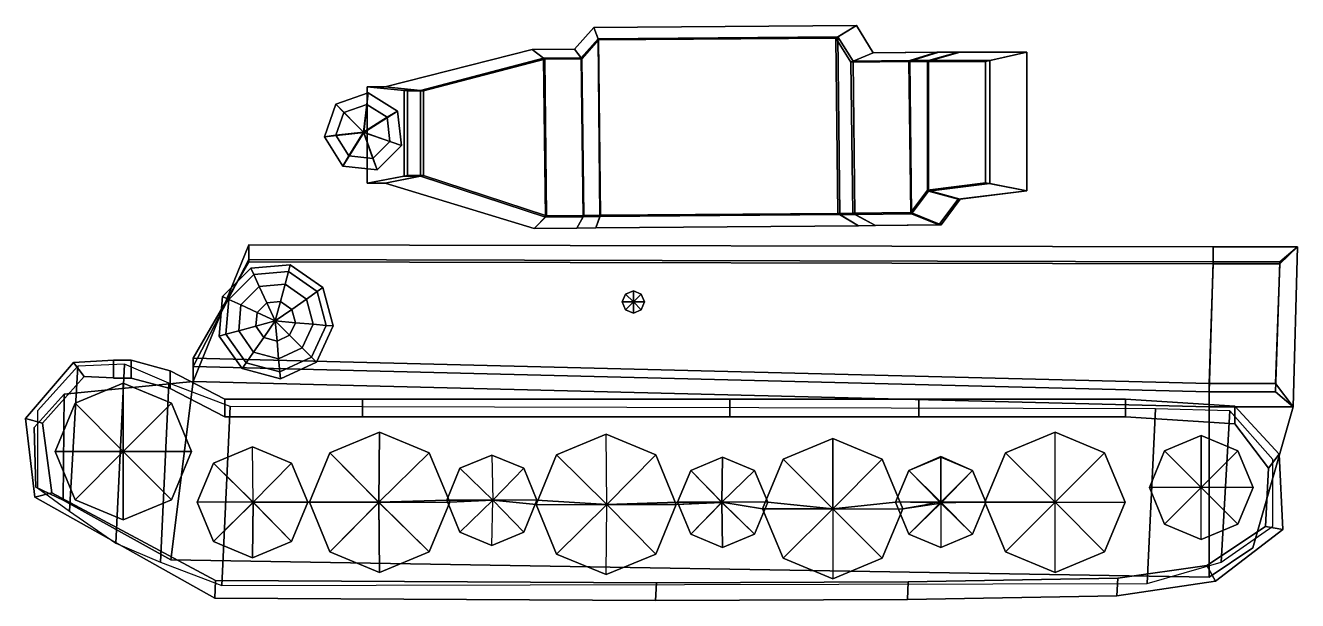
# Model space of a CAD drawing. Extents: x -19.6 to 18.6, y -8.8 to 8.5.
import ezdxf

# ---------------------------------------------------------------- set-up
doc = ezdxf.new("R2010")
doc.units = 0

# ---------------------------------------------------------------- blocks, each defined once
blk = doc.blocks.new('Cylinder_001')
at = {"layer": 'Meshes'}
mesh = blk.add_polyface(dxfattribs=at)
corners = [(-0.081746, 0.30003, -16.17709), (0.016175, 0.063629, -16.17709), (-0.081746, -0.172772, -16.17709), (-0.318147, -0.270693, -16.17709), (-0.554548, -0.172772, -16.17709), (-0.652469, 0.063629, -16.17709), (-0.554548, 0.30003, -16.17709), (-0.318147, 0.397951, -16.17709), (-0.081746, 0.30003, -12.51983), (0.016175, 0.063629, -12.51983), (-0.081746, -0.172772, -12.51983), (-0.318147, -0.270693, -12.51983), (-0.554548, -0.172772, -12.51983), (-0.652469, 0.063629, -12.51983), (-0.554548, 0.300031, -12.51983), (-0.318147, 0.397951, -12.51983), (-0.318147, 0.063629, -16.17709), (-0.318147, 0.063629, -12.51983)]
mesh.append_faces([[corners[k] for k in face] for face in [(16, 0, 1), (17, 9, 8), (16, 1, 2), (17, 10, 9), (16, 2, 3), (17, 11, 10), (16, 3, 4), (17, 12, 11), (16, 4, 5), (17, 13, 12), (16, 5, 6), (17, 14, 13), (16, 6, 7), (17, 15, 14), (7, 0, 16), (17, 8, 15), (0, 8, 9, 1), (1, 9, 10, 2), (2, 10, 11, 3), (3, 11, 12, 4), (4, 12, 13, 5), (5, 13, 14, 6), (6, 14, 15, 7), (8, 0, 7, 15)]], dxfattribs={"color": 254})
blk = doc.blocks.new('Mesh_001')
at = {"layer": 'Meshes'}
mesh = blk.add_polyface(dxfattribs=at)
corners = [(0.559015, -0.846931, -1.666346), (0.417121, -0.45708, -1.666346), (0.825689, -0.11425, -1.358418), (1.128939, 0.140207, -0.886644), (1.290295, 0.2756, -0.307928), (1.290295, 0.2756, 0.307929), (0.255764, 0.872887, 0.307928), (0.255764, 0.872887, -0.307928), (0.219188, 0.665452, -0.886644), (0.150447, 0.275601, -1.358418), (0.057832, -0.249644, -1.666346), (-0.350736, -0.321685, -1.666346), (-0.61741, 0.140207, -1.358418), (-0.815343, 0.483036, -0.886644), (-0.92066, 0.665452, -0.307928), (-0.92066, 0.665452, 0.307928), (-1.688517, -0.249644, 0.307928), (-1.688517, -0.249644, -0.307928), (-1.490585, -0.321685, -0.886644), (-1.118593, -0.457079, -1.358418), (-0.617411, -0.639495, -1.666346), (-0.047487, -0.846931, -1.773289), (-0.617411, -1.054366, -1.666346), (-1.118593, -1.236782, -1.358418), (-1.490585, -1.372175, -0.886644), (-1.688517, -1.444217, -0.307928), (-1.688517, -1.444217, 0.307928), (-0.920661, -2.359313, 0.307929), (-0.920661, -2.359313, -0.307928), (-0.815343, -2.176898, -0.886644), (-0.617411, -1.834069, -1.358418), (-0.350737, -1.372176, -1.666346), (0.057832, -1.444218, -1.666346), (0.150446, -1.969463, -1.358418), (0.219187, -2.359314, -0.886644), (0.255764, -2.566749, -0.307928), (0.255764, -2.566749, 0.307929), (1.290294, -1.969463, 0.307929), (1.290294, -1.969463, -0.307928), (1.128938, -1.834069, -0.886644), (0.825688, -1.579612, -1.358418), (0.417121, -1.236783, -1.666346), (1.092363, -0.846932, -1.358418), (1.488228, -0.846932, -0.886644), (1.698863, -0.846932, -0.307928), (1.698863, -0.846932, 0.307929)]
mesh.append_faces([[corners[k] for k in face] for face in [(1, 0, 21), (0, 1, 2, 42), (42, 2, 3, 43), (43, 3, 4, 44), (44, 4, 5, 45), (4, 7, 6, 5), (3, 8, 7, 4), (2, 9, 8, 3), (1, 10, 9, 2), (21, 10, 1), (21, 11, 10), (10, 11, 12, 9), (9, 12, 13, 8), (8, 13, 14, 7), (7, 14, 15, 6), (14, 17, 16, 15), (13, 18, 17, 14), (12, 19, 18, 13), (11, 20, 19, 12), (21, 20, 11), (21, 22, 20), (20, 22, 23, 19), (19, 23, 24, 18), (18, 24, 25, 17), (17, 25, 26, 16), (25, 28, 27, 26), (24, 29, 28, 25), (23, 30, 29, 24), (22, 31, 30, 23), (21, 31, 22), (21, 32, 31), (31, 32, 33, 30), (30, 33, 34, 29), (29, 34, 35, 28), (28, 35, 36, 27), (35, 38, 37, 36), (34, 39, 38, 35), (33, 40, 39, 34), (32, 41, 40, 33), (21, 41, 32), (21, 0, 41), (41, 0, 42, 40), (40, 42, 43, 39), (39, 43, 44, 38), (38, 44, 45, 37)]], dxfattribs={"color": 254})
blk = doc.blocks.new('Cube_003')
at = {"layer": 'Meshes'}
mesh = blk.add_polyface(dxfattribs=at)
corners = [(1.279948, 1.190972, 0.795139), (1.152633, -3.609956, 0.795139), (-1.381945, -3.609955, 0.795139), (-1.254629, 1.190973, 0.795139), (1.279948, 1.190972, 10.510429), (1.152632, -3.609956, 10.510429), (-1.381945, -3.609955, 10.510429), (-1.25463, 1.190973, 10.510429), (-1.254629, 0.745371, -3.291668), (-1.381945, -3.164353, -3.291668), (0.618055, -3.164353, -3.291668), (0.74537, 0.74537, -3.291668), (-1.25463, 0.681713, 14.559038), (-1.381945, -2.909723, 14.49538), (0.618055, -2.909724, 14.49538), (0.745371, 0.681713, 14.559038), (-1.381947, -8.727912, 10.510429), (-0.069434, -7.849469, 10.510429), (-1.381946, -8.727913, 0.795139), (-0.069433, -7.849469, 0.795139), (-32.59758, -8.207637, 0.789801), (-32.59758, -8.207636, 10.505093), (-31.92095, -2.149265, 14.490044), (-30.252947, 0.745794, 14.553701), (-31.92095, -2.403895, -3.297006), (-30.252947, 0.809452, -3.297006), (-30.252947, 1.255054, 10.505093), (-31.92095, -2.849497, 10.505093), (-30.252947, 1.255054, 0.789802), (-31.92095, -2.849497, 0.789802), (-35.803444, -3.235005, 0.789802), (-35.803444, -3.235004, 10.505093), (-35.832916, -6.418257, 10.505093), (-35.832916, -6.418258, 0.789801), (-36.657402, -6.027516, 0.789801), (-36.657402, -6.027515, 10.505093), (-36.702194, -4.234066, 10.505093), (-36.702194, -4.234066, 0.789802)]
mesh.append_faces([[corners[k] for k in face] for face in [(0, 4, 5, 1), (4, 0, 3, 7), (3, 0, 11, 8), (0, 1, 10, 11), (1, 2, 9, 10), (9, 8, 11, 10), (4, 7, 12, 15), (6, 5, 14, 13), (5, 4, 15, 14), (15, 12, 13, 14), (2, 1, 19, 18), (5, 6, 16, 17), (1, 5, 17, 19), (19, 17, 16, 18), (16, 6, 27, 21), (18, 16, 21, 20), (2, 18, 20, 29), (13, 12, 23, 22), (6, 13, 22, 27), (12, 7, 26, 23), (9, 2, 29, 24), (8, 9, 24, 25), (3, 8, 25, 28), (7, 3, 28, 26), (29, 27, 26, 28), (29, 28, 25, 24), (26, 27, 22, 23), (27, 29, 30, 31), (29, 20, 33, 30), (20, 21, 32, 33), (21, 27, 31, 32), (32, 31, 36, 35), (33, 32, 35, 34), (30, 33, 34, 37), (31, 30, 37, 36), (36, 37, 34, 35)]], dxfattribs={"color": 254})
blk = doc.blocks.new('Plane')
at = {"layer": 'Meshes'}
mesh = blk.add_polyface(dxfattribs=at)
corners = [(17.552254, 1.445638, -0.733392), (17.552254, -0.554362, -0.733392), (15.997891, -1.636625, -0.733392), (16.252541, 2.909876, -0.733392), (14.024352, 2.973539, -0.733392), (13.769703, -2.27325, -0.733392), (-14.050819, -2.336913, -0.733392), (-13.79617, 3.037201, -0.733392), (-15.642384, 3.737489, -0.733392), (-15.897033, -1.636625, -0.733392), (-17.233946, -1.063662, -0.733392), (-16.979296, 4.310452, -0.733392), (-18.379871, 4.246789, -0.733392), (-18.634521, -0.108724, -0.733392), (-19.589458, 0.591564, -0.733392), (-19.589458, 2.909876, -0.733392), (-19.589458, 2.909876, 15.515831), (-19.589458, 0.591564, 15.515831), (-18.634521, -0.108724, 15.515831), (-18.379871, 4.246789, 15.515831), (-16.979296, 4.310452, 15.515831), (-17.233946, -1.063662, 15.515831), (-15.897033, -1.636625, 15.515831), (-15.642384, 3.737489, 15.515831), (-13.79617, 3.037202, 15.515831), (-14.050819, -2.336912, 15.515831), (13.769703, -2.27325, 15.515831), (14.024352, 2.973539, 15.515831), (16.252541, 2.909877, 15.515831), (15.997891, -1.636625, 15.515831), (17.552254, -0.554362, 15.515831), (17.552254, 1.445638, 15.515831)]
mesh.append_faces([[corners[k] for k in face] for face in [(0, 3, 2, 1), (2, 3, 4, 5), (5, 4, 7, 6), (6, 7, 8, 9), (9, 8, 11, 10), (10, 11, 12, 13), (13, 12, 15, 14), (18, 19, 16, 17), (21, 20, 19, 18), (22, 23, 20, 21), (25, 24, 23, 22), (26, 27, 24, 25), (29, 28, 27, 26), (31, 28, 29, 30)]], dxfattribs={"color": 254})
blk = doc.blocks.new('Circle')
at = {"layer": 'Meshes'}
mesh = blk.add_polyface(dxfattribs=at)
corners = [(2.291932, 1.918949, 8.938538), (3.468763, 1.43149, 8.938538), (2.31575, 0.255225, 8.938538), (1.115102, 1.43149, 8.938538), (2.31535, 0.25426, 8.938538), (0.627643, 0.254659, 8.938538), (1.115102, -0.922171, 8.938538), (2.291932, -1.40963, 8.938538), (3.468763, -0.922171, 8.938538), (3.956222, 0.254659, 8.938538), (6.11182, -1.853288, 8.938538), (4.621275, -1.235884, 8.938538), (6.087612, 0.25427, 8.938538), (4.003873, 0.254659, 8.938538), (4.621275, 1.745203, 8.938538), (6.111819, 2.362607, 8.938538), (6.088528, 0.254676, 8.938538), (-0.140005, 3.234229, 8.938538), (0.461274, 1.782614, 8.938538), (-1.591654, 1.78258, 8.938538), (-0.140005, 0.330999, 8.938538), (-1.59162, -0.270279, 8.938538), (-3.043235, 0.331, 8.938538), (-3.644513, 1.782614, 8.938538), (-3.043235, 3.234229, 8.938538), (-1.59162, 3.835508, 8.938538), (3.956218, 0.254663, -8.535797), (6.087918, 0.254589, -8.535797), (4.003869, 0.254663, -8.535797), (2.315773, 0.254747, -8.535797), (0.46127, 1.782618, -8.535797), (-0.140009, 3.234233, -8.535797), (-0.140009, 0.331003, -8.535797), (-1.591624, -0.270275, -8.535797), (-3.043239, 0.331003, -8.535797), (-3.644517, 1.782618, -8.535797), (-3.043239, 3.234233, -8.535797), (-1.591624, 3.835512, -8.535797), (3.468759, 1.431494, -8.535797), (2.291928, 1.918953, -8.535797), (1.115098, 1.431494, -8.535797), (0.627639, 0.254663, -8.535797), (1.115098, -0.922167, -8.535797), (2.291928, -1.409626, -8.535797), (3.468759, -0.922167, -8.535797), (4.621272, -1.23588, -8.535797), (6.111816, -1.853284, -8.535797), (4.621272, 1.745207, -8.535797), (6.111815, 2.362611, -8.535797), (-1.591731, 1.782511, -8.535797)]
mesh.append_faces([[corners[k] for k in face] for face in [(0, 1, 2), (0, 3, 4, 2), (5, 3, 4), (5, 6, 4), (6, 7, 4), (7, 8, 4), (8, 9, 2, 4), (9, 1, 2), (10, 11, 12), (13, 11, 12), (13, 14, 12), (14, 15, 16, 12), (17, 18, 19), (18, 20, 19), (20, 21, 19), (21, 22, 19), (22, 23, 19), (23, 24, 19), (24, 25, 19), (25, 17, 19), (12, 9, 26, 27), (16, 12, 27), (2, 13, 28, 29), (4, 2, 29), (17, 18, 30, 31), (18, 20, 32, 30), (20, 21, 33, 32), (21, 22, 34, 33), (22, 23, 35, 34), (23, 24, 36, 35), (24, 25, 37, 36), (25, 17, 31, 37), (0, 1, 38, 39), (0, 3, 40, 39), (5, 3, 40, 41), (5, 6, 42, 41), (6, 7, 43, 42), (7, 8, 44, 43), (8, 9, 26, 44), (9, 1, 38, 26), (10, 11, 45, 46), (13, 11, 45, 28), (13, 14, 47, 28), (14, 15, 48, 47), (39, 38, 29), (39, 40, 29), (41, 40, 29), (41, 42, 29), (42, 43, 29), (43, 44, 29), (44, 26, 29), (26, 38, 29), (46, 45, 27), (28, 45, 27), (28, 47, 27), (47, 48, 27), (31, 30, 49), (30, 32, 49), (32, 33, 49), (33, 34, 49), (34, 35, 49), (35, 36, 49), (36, 37, 49), (37, 31, 49)]], dxfattribs={"color": 254})
mesh = blk.add_polyface(dxfattribs=at)
corners = [(8.219768, 0.254659, 8.938538), (7.602364, 1.745203, 8.938538), (6.088528, 0.254676, 8.938538), (7.602364, -1.235884, 8.938538), (6.087612, 0.25427, 8.938538), (6.11182, -1.853288, 8.938538), (6.111819, 2.362607, 8.938538), (10.444868, 1.277139, 8.938538), (9.486055, 1.674293, 8.938538), (9.516752, 0.318321, 8.938538), (8.527239, 1.277139, 8.938538), (8.130085, 0.318324, 8.938538), (8.527239, -0.64049, 8.938538), (9.486055, -1.037644, 8.938538), (10.444868, -0.64049, 8.938538), (10.842024, 0.318324, 8.938538), (12.923951, 2.298942, 8.938538), (14.414495, 1.681539, 8.938538), (12.942532, 0.190753, 8.938538), (11.433408, 1.681539, 8.938538), (10.816006, 0.190995, 8.938538), (11.433408, -1.299549, 8.938538), (12.923952, -1.916953, 8.938538), (14.414495, -1.299549, 8.938538), (15.0319, 0.190995, 8.938538), (15.069547, 0.254659, 8.938537), (15.069543, 0.254663, -8.535798), (12.942548, 0.190777, -8.535797), (10.84202, 0.318328, -8.535797), (8.219764, 0.254663, -8.535797), (9.516727, 0.318303, -8.535797), (10.816002, 0.190999, -8.535797), (8.130081, 0.318328, -8.535797), (6.087918, 0.254589, -8.535797), (7.60236, 1.745207, -8.535797), (7.60236, -1.23588, -8.535797), (6.111816, -1.853284, -8.535797), (6.111815, 2.362611, -8.535797), (14.414492, 1.681543, -8.535797), (12.923947, 2.298946, -8.535797), (11.433404, 1.681543, -8.535797), (11.433404, -1.299545, -8.535797), (12.923948, -1.916949, -8.535797), (14.414492, -1.299545, -8.535797), (15.031897, 0.190999, -8.535797), (9.486052, 1.674297, -8.535797), (10.444864, 1.277143, -8.535797), (8.527235, 1.277143, -8.535797), (8.527235, -0.640486, -8.535797), (9.486052, -1.03764, -8.535797), (10.444864, -0.640486, -8.535797)]
mesh.append_faces([[corners[k] for k in face] for face in [(0, 1, 2), (0, 3, 4, 2), (3, 5, 4), (6, 1, 2), (7, 8, 9), (10, 8, 9), (10, 11, 9), (11, 12, 9), (12, 13, 9), (14, 13, 9), (14, 15, 9), (7, 15, 9), (16, 17, 18), (16, 19, 18), (19, 20, 18), (21, 20, 18), (21, 22, 18), (23, 22, 18), (23, 24, 18), (24, 17, 18), (18, 25, 26, 27), (18, 15, 28, 27), (9, 0, 29, 30), (9, 20, 31, 30), (2, 11, 32, 33), (0, 1, 34, 29), (0, 3, 35, 29), (3, 5, 36, 35), (6, 1, 34, 37), (16, 17, 38, 39), (16, 19, 40, 39), (19, 20, 31, 40), (21, 20, 31, 41), (21, 22, 42, 41), (23, 22, 42, 43), (23, 24, 44, 43), (7, 8, 45, 46), (10, 8, 45, 47), (10, 11, 32, 47), (11, 12, 48, 32), (12, 13, 49, 48), (14, 13, 49, 50), (14, 15, 28, 50), (7, 15, 28, 46), (29, 34, 33), (29, 35, 33), (35, 36, 33), (37, 34, 33), (46, 45, 30), (47, 45, 30), (47, 32, 30), (32, 48, 30), (48, 49, 30), (50, 49, 30), (50, 28, 30), (46, 28, 30), (39, 38, 27), (39, 40, 27), (40, 31, 27), (41, 31, 27), (41, 42, 27), (43, 42, 27), (43, 44, 27), (44, 38, 27)]], dxfattribs={"color": 254})
mesh = blk.add_polyface(dxfattribs=at)
corners = [(23.941803, 1.213474, 8.938537), (24.338959, 0.254659, 8.938537), (22.98291, 0.25458, 8.938537), (23.941803, -0.704155, 8.938537), (22.98299, -1.101309, 8.938537), (22.024174, -0.704155, 8.938537), (22.982988, 1.631526, 8.993235), (26.420887, 2.362607, 8.938537), (27.91143, 1.745203, 8.938537), (26.420683, 0.254455, 8.938537), (24.930344, 1.745203, 8.938537), (24.312941, 0.254659, 8.938537), (24.930344, -1.235884, 8.938537), (26.420887, -1.853288, 8.938537), (27.91143, -1.235884, 8.938537), (24.338955, 0.254663, -8.535798), (26.420816, 0.254597, -8.535798), (24.312937, 0.254663, -8.535798), (22.982943, 0.234027, -8.590496), (24.93034, 1.745207, -8.535798), (26.420883, 2.36261, -8.535798), (24.93034, -1.23588, -8.535798), (26.420883, -1.853284, -8.535798), (23.941799, 1.213478, -8.535798), (23.941799, -0.704151, -8.535798), (22.982986, -1.101305, -8.535798), (22.982986, 1.610632, -8.535798), (22.02417, -0.704151, -8.535798), (22.02417, 1.213478, -8.535798), (27.911427, 1.745207, -8.535798)]
mesh.append_faces([[corners[k] for k in face] for face in [(0, 1, 2), (3, 1, 2), (4, 3, 2), (4, 5, 2), (0, 6, 2), (7, 8, 9), (7, 10, 9), (10, 11, 9), (12, 11, 9), (12, 13, 9), (14, 13, 9), (9, 1, 15, 16), (2, 11, 17, 18), (7, 10, 19, 20), (10, 11, 17, 19), (12, 11, 17, 21), (12, 13, 22, 21), (0, 1, 15, 23), (3, 1, 15, 24), (4, 3, 24, 25), (0, 6, 26, 23), (23, 15, 18), (24, 15, 18), (25, 24, 18), (25, 27, 18), (26, 28, 18), (23, 26, 18), (20, 29, 16), (20, 19, 16), (19, 17, 16), (21, 17, 16), (21, 22, 16)]], dxfattribs={"color": 254})
mesh = blk.add_polyface(dxfattribs=at)
corners = [(28.528835, 0.254659, 8.938537), (27.91143, -1.235884, 8.938537), (26.420683, 0.254455, 8.938537), (27.91143, 1.745203, 8.938537), (31.915722, 1.802278, 8.938537), (32.372173, 0.700313, 8.938537), (30.813713, 0.700266, 8.938537), (31.915722, -0.401652, 8.938537), (30.813757, -0.858101, 8.938537), (29.711792, -0.401652, 8.938537), (29.255344, 0.700313, 8.938537), (29.711792, 1.802278, 8.938537), (30.813757, 2.258727, 8.938537), (26.420887, 2.362607, 8.938537), (27.911427, 1.745207, -8.535798), (26.420883, 2.36261, -8.535798), (26.420887, -1.853288, 8.938537), (26.420883, -1.853284, -8.535798), (27.911427, -1.23588, -8.535798), (28.528831, 0.254663, -8.535798), (32.372169, 0.700317, -8.535798), (31.915718, 1.802282, -8.535798), (31.915718, -0.401648, -8.535798), (30.813753, -0.858097, -8.535798), (29.711788, -0.401648, -8.535798), (29.255341, 0.700317, -8.535798), (29.711788, 1.802282, -8.535798), (30.813753, 2.25873, -8.535798), (26.420816, 0.254597, -8.535798), (30.813673, 0.700234, -8.535798)]
mesh.append_faces([[corners[k] for k in face] for face in [(0, 1, 2), (0, 3, 2), (4, 5, 6), (7, 5, 6), (7, 8, 6), (9, 8, 6), (10, 9, 6), (10, 11, 6), (12, 11, 6), (4, 12, 6), (13, 3, 14, 15), (1, 16, 17, 18), (0, 1, 18, 19), (0, 3, 14, 19), (4, 5, 20, 21), (7, 5, 20, 22), (7, 8, 23, 22), (9, 8, 23, 24), (10, 9, 24, 25), (10, 11, 26, 25), (12, 11, 26, 27), (4, 12, 27, 21), (18, 17, 28), (19, 18, 28), (19, 14, 28), (21, 20, 29), (22, 20, 29), (22, 23, 29), (24, 23, 29), (25, 24, 29), (25, 26, 29), (27, 26, 29), (21, 27, 29)]], dxfattribs={"color": 254})
mesh = blk.add_polyface(dxfattribs=at)
corners = [(17.384329, 1.213474, 8.938537), (16.425516, 1.610628, 8.938537), (16.406504, 0.254468, 8.938538), (15.4667, 1.213474, 8.938537), (15.069547, 0.254659, 8.938537), (15.4667, -0.704155, 8.938537), (16.425516, -1.101309, 8.938537), (17.384329, -0.704155, 8.938537), (17.781485, 0.254659, 8.938537), (21.844032, 0.063665, 8.938537), (21.226627, 1.554209, 8.938537), (19.736057, 0.063638, 8.938537), (21.226627, -1.426879, 8.938537), (19.736084, -2.044282, 8.938537), (18.245541, -1.426879, 8.938537), (17.628138, 0.063665, 8.938537), (18.245541, 1.554209, 8.938537), (19.736084, 2.171612, 8.938537), (21.62702, 0.254659, 8.938537), (22.024174, -0.704155, 8.938537), (22.98291, 0.25458, 8.938537), (22.024174, 1.213474, 8.938537), (22.982988, 1.631526, 8.993235), (21.844028, 0.063669, -8.535798), (22.982943, 0.234027, -8.590496), (17.781481, 0.254663, -8.535798), (19.735931, 0.063519, -8.535798), (21.627016, 0.254663, -8.535798), (15.0319, 0.190995, 8.938538), (15.031897, 0.190999, -8.535797), (16.406258, 0.254223, -8.535797), (17.628134, 0.063669, -8.535798), (16.407249, 0.254576, -8.535797), (14.414495, 1.681539, 8.938538), (14.414492, 1.681543, -8.535797), (21.226624, 1.554213, -8.535798), (21.226624, -1.426875, -8.535798), (19.73608, -2.044278, -8.535798), (18.245537, -1.426875, -8.535798), (18.245537, 1.554213, -8.535798), (19.73608, 2.171616, -8.535798), (16.425512, 1.610632, -8.535798), (17.384325, 1.213478, -8.535798), (15.466696, 1.213478, -8.535798), (15.069543, 0.254663, -8.535798), (15.466696, -0.704151, -8.535798), (16.425512, -1.101305, -8.535798), (17.384325, -0.704151, -8.535798), (22.98299, -1.101309, 8.938537), (22.02417, -0.704151, -8.535798), (22.982986, -1.101305, -8.535798), (22.02417, 1.213478, -8.535798), (22.982986, 1.610632, -8.535798)]
mesh.append_faces([[corners[k] for k in face] for face in [(0, 1, 2), (1, 3, 2), (3, 4, 2), (4, 5, 2), (6, 5, 2), (7, 6, 2), (7, 8, 2), (0, 8, 2), (9, 10, 11), (9, 12, 11), (13, 12, 11), (13, 14, 11), (14, 15, 11), (15, 16, 11), (16, 17, 11), (17, 10, 11), (18, 19, 20), (18, 21, 20), (22, 21, 20), (20, 9, 23, 24), (11, 8, 25, 26), (11, 18, 27, 26), (2, 28, 29, 30), (2, 15, 31, 32), (2, 30, 32), (28, 33, 34, 29), (9, 10, 35, 23), (9, 12, 36, 23), (13, 12, 36, 37), (13, 14, 38, 37), (14, 15, 31, 38), (15, 16, 39, 31), (16, 17, 40, 39), (17, 10, 35, 40), (0, 1, 41, 42), (1, 3, 43, 41), (3, 4, 44, 43), (4, 5, 45, 44), (6, 5, 45, 46), (7, 6, 46, 47), (7, 8, 25, 47), (0, 8, 25, 42), (48, 19, 49, 50), (18, 19, 49, 27), (18, 21, 51, 27), (22, 21, 51, 52), (42, 41, 32), (41, 43, 30, 32), (43, 44, 30), (44, 45, 30), (46, 45, 30), (47, 46, 30), (47, 25, 32, 30), (42, 25, 32), (23, 35, 26), (23, 36, 26), (37, 36, 26), (37, 38, 26), (38, 31, 26), (31, 39, 26), (39, 40, 26), (40, 35, 26), (27, 49, 24), (27, 51, 24)]], dxfattribs={"color": 254})
blk = doc.blocks.new('Cube_002')
at = {"layer": 'Meshes'}
mesh = blk.add_polyface(dxfattribs=at)
corners = [(-0.583659, 0.531226, -3.504125), (-0.583659, -0.000329, -3.504125), (-1.115214, -0.000328, -3.504125), (-1.115214, 0.531226, -3.504125), (-0.583659, 0.531226, 0.265777), (-0.583659, -0.000329, 0.265777), (-1.115214, -0.000329, 0.265777), (-1.115214, 0.531226, 0.265777), (0.584316, -0.318868, 0.265777), (0.584316, 0.212687, 0.265777), (0.584316, -0.318868, -3.504125), (0.584316, 0.212687, -3.504125), (2.2301, -0.63675, -3.504125), (2.2301, -1.168305, -3.504125), (2.2301, -0.63675, 0.265778), (2.230099, -1.168305, 0.265778), (6.371102, -1.168307, 0.265779), (6.371103, -0.636752, 0.265779), (6.371103, -1.168307, -3.504123), (6.371103, -0.636752, -3.504123), (17.413778, -0.636762, -3.504113), (17.413778, -1.168316, -3.504113), (17.413778, -0.636762, 0.265789), (17.413776, -1.168317, 0.265789), (23.094383, -1.168327, 0.2658), (23.094385, -0.636772, 0.2658), (23.094385, -1.168327, -3.504103), (23.094385, -0.636772, -3.504103), (29.305891, -0.636783, -3.504092), (29.305891, -1.168338, -3.504092), (29.305891, -0.636783, 0.265811), (29.305889, -1.168338, 0.265811), (32.597458, -1.380703, 0.265817), (32.597458, -0.849148, 0.265817), (32.597458, -1.380703, -3.504086), (32.597458, -0.849148, -3.504086), (33.926617, -2.283938, -3.504086), (33.604244, -2.706582, -3.504086), (33.926617, -2.283938, 0.265817), (33.604244, -2.706582, 0.265817), (33.515553, -4.459027, 0.265816), (34.038898, -4.552068, 0.265816), (33.515553, -4.459027, -3.504086), (34.038898, -4.552068, -3.504086), (32.010635, -6.100853, -3.504087), (31.758791, -5.632748, -3.504087), (32.010635, -6.100853, 0.265816), (31.758791, -5.632748, 0.265816), (29.075605, -6.007453, 0.265816), (29.053188, -6.538532, 0.265816), (29.075605, -6.007453, -3.504087), (29.053188, -6.538532, -3.504087), (22.757679, -6.650249, -3.504086), (22.780096, -6.11917, -3.504086), (22.757679, -6.650249, 0.265817), (22.780096, -6.11917, 0.265817), (15.204752, -6.153113, 0.265817), (15.182335, -6.684192, 0.265817), (15.204752, -6.153113, -3.504086), (15.182335, -6.684192, -3.504086), (1.92868, -6.610666, -3.504086), (1.951097, -6.079587, -3.504086), (1.92868, -6.610666, 0.265817), (1.951097, -6.079587, 0.265817), (-2.969826, -3.45017, 0.265817), (-3.485624, -3.578622, 0.265817), (-2.969826, -3.45017, -3.504086), (-3.485624, -3.578622, -3.504086), (-3.763636, -1.213285, -3.504086), (-3.25088, -1.35339, -3.504086), (-3.763636, -1.213285, 0.265817), (-3.25088, -1.35339, 0.265817), (-1.998585, 0.040775, 0.265817), (-2.314035, 0.468607, 0.265817), (-1.998585, 0.040775, -3.504086), (-2.314035, 0.468607, -3.504086), (-1.118752, 0.533919, -3.504086), (-1.116446, 0.002371, -3.504086), (-1.118752, 0.533918, 0.265817), (-1.116446, 0.002371, 0.265817), (-1.116446, 0.002371, 14.292838), (-1.118752, 0.533919, 14.292838), (-1.116446, 0.002371, 10.522935), (-1.118752, 0.533919, 10.522935), (-2.314035, 0.468607, 10.522935), (-1.998585, 0.040776, 10.522935), (-2.314035, 0.468607, 14.292838), (-1.998585, 0.040776, 14.292838), (-3.25088, -1.35339, 14.292837), (-3.763636, -1.213285, 14.292837), (-3.25088, -1.35339, 10.522935), (-3.763636, -1.213285, 10.522935), (-3.485624, -3.578621, 10.522935), (-2.969826, -3.450169, 10.522935), (-3.485624, -3.578621, 14.292837), (-2.969826, -3.450169, 14.292837), (1.951097, -6.079587, 14.292837), (1.92868, -6.610666, 14.292837), (1.951097, -6.079587, 10.522935), (1.92868, -6.610666, 10.522935), (15.182335, -6.684192, 10.522935), (15.204752, -6.153112, 10.522935), (15.182335, -6.684192, 14.292838), (15.204752, -6.153112, 14.292838), (22.780096, -6.11917, 14.292837), (22.757679, -6.650249, 14.292837), (22.780096, -6.11917, 10.522935), (22.757679, -6.650249, 10.522935), (29.053188, -6.538532, 10.522934), (29.075605, -6.007452, 10.522934), (29.053188, -6.538532, 14.292837), (29.075605, -6.007452, 14.292837), (31.758791, -5.632748, 14.292836), (32.010635, -6.100852, 14.292836), (31.758791, -5.632748, 10.522934), (32.010635, -6.100852, 10.522934), (34.038898, -4.552067, 10.522934), (33.515553, -4.459026, 10.522934), (34.038898, -4.552067, 14.292837), (33.515553, -4.459026, 14.292837), (33.604244, -2.706581, 14.292837), (33.926617, -2.283938, 14.292837), (33.604244, -2.706581, 10.522934), (33.926617, -2.283938, 10.522934), (32.597458, -0.849148, 10.522934), (32.597458, -1.380702, 10.522934), (32.597458, -0.849148, 14.292837), (32.597458, -1.380702, 14.292837), (29.305889, -1.168337, 14.292831), (29.305891, -0.636783, 14.292831), (29.305891, -1.168337, 10.522928), (29.305891, -0.636783, 10.522928), (23.094385, -0.636771, 10.522917), (23.094385, -1.168326, 10.522917), (23.094385, -0.636772, 14.29282), (23.094383, -1.168326, 14.29282), (17.413776, -1.168316, 14.292809), (17.413778, -0.636761, 14.292809), (17.413778, -1.168316, 10.522907), (17.413778, -0.636761, 10.522907), (6.371103, -0.636751, 10.522897), (6.371103, -1.168306, 10.522897), (6.371103, -0.636751, 14.2928), (6.371102, -1.168306, 14.2928), (2.230099, -1.168304, 14.292798), (2.2301, -0.63675, 14.292798), (2.2301, -1.168304, 10.522896), (2.2301, -0.636749, 10.522896), (0.584316, 0.212688, 10.522895), (0.584316, -0.318867, 10.522895), (0.584316, 0.212687, 14.292798), (0.584316, -0.318867, 14.292798), (-1.115214, 0.531227, 14.292798), (-1.115214, -0.000328, 14.292798), (-0.583659, -0.000328, 14.292798), (-0.583659, 0.531227, 14.292798), (-1.115214, 0.531227, 10.522895), (-1.115214, -0.000328, 10.522895), (-0.583659, -0.000328, 10.522895), (-0.583659, 0.531227, 10.522895)]
mesh.append_faces([[corners[k] for k in face] for face in [(0, 1, 2, 3), (4, 7, 6, 5), (1, 5, 6, 2), (2, 6, 7, 3), (4, 0, 3, 7), (0, 4, 9, 11), (5, 1, 10, 8), (4, 5, 8, 9), (1, 0, 11, 10), (10, 11, 12, 13), (9, 8, 15, 14), (8, 10, 13, 15), (11, 9, 14, 12), (12, 14, 17, 19), (15, 13, 18, 16), (14, 15, 16, 17), (13, 12, 19, 18), (18, 19, 20, 21), (17, 16, 23, 22), (16, 18, 21, 23), (19, 17, 22, 20), (20, 22, 25, 27), (23, 21, 26, 24), (22, 23, 24, 25), (21, 20, 27, 26), (26, 27, 28, 29), (25, 24, 31, 30), (24, 26, 29, 31), (27, 25, 30, 28), (28, 30, 33, 35), (31, 29, 34, 32), (30, 31, 32, 33), (29, 28, 35, 34), (34, 35, 36, 37), (33, 32, 39, 38), (32, 34, 37, 39), (35, 33, 38, 36), (36, 38, 41, 43), (39, 37, 42, 40), (38, 39, 40, 41), (37, 36, 43, 42), (42, 43, 44, 45), (41, 40, 47, 46), (40, 42, 45, 47), (43, 41, 46, 44), (44, 46, 49, 51), (47, 45, 50, 48), (46, 47, 48, 49), (45, 44, 51, 50), (50, 51, 52, 53), (49, 48, 55, 54), (48, 50, 53, 55), (51, 49, 54, 52), (52, 54, 57, 59), (55, 53, 58, 56), (54, 55, 56, 57), (53, 52, 59, 58), (58, 59, 60, 61), (57, 56, 63, 62), (56, 58, 61, 63), (59, 57, 62, 60), (60, 62, 65, 67), (63, 61, 66, 64), (62, 63, 64, 65), (61, 60, 67, 66), (66, 67, 68, 69), (65, 64, 71, 70), (64, 66, 69, 71), (67, 65, 70, 68), (68, 70, 73, 75), (71, 69, 74, 72), (70, 71, 72, 73), (69, 68, 75, 74), (74, 75, 76, 77), (73, 72, 79, 78), (72, 74, 77, 79), (75, 73, 78, 76), (76, 78, 79, 77), (83, 81, 80, 82), (84, 86, 81, 83), (87, 85, 82, 80), (86, 87, 80, 81), (85, 84, 83, 82), (90, 91, 84, 85), (89, 88, 87, 86), (88, 90, 85, 87), (91, 89, 86, 84), (92, 94, 89, 91), (95, 93, 90, 88), (94, 95, 88, 89), (93, 92, 91, 90), (98, 99, 92, 93), (97, 96, 95, 94), (96, 98, 93, 95), (99, 97, 94, 92), (100, 102, 97, 99), (103, 101, 98, 96), (102, 103, 96, 97), (101, 100, 99, 98), (106, 107, 100, 101), (105, 104, 103, 102), (104, 106, 101, 103), (107, 105, 102, 100), (108, 110, 105, 107), (111, 109, 106, 104), (110, 111, 104, 105), (109, 108, 107, 106), (114, 115, 108, 109), (113, 112, 111, 110), (112, 114, 109, 111), (115, 113, 110, 108), (116, 118, 113, 115), (119, 117, 114, 112), (118, 119, 112, 113), (117, 116, 115, 114), (122, 123, 116, 117), (121, 120, 119, 118), (120, 122, 117, 119), (123, 121, 118, 116), (124, 126, 121, 123), (127, 125, 122, 120), (126, 127, 120, 121), (125, 124, 123, 122), (130, 131, 124, 125), (129, 128, 127, 126), (128, 130, 125, 127), (131, 129, 126, 124), (132, 134, 129, 131), (135, 133, 130, 128), (134, 135, 128, 129), (133, 132, 131, 130), (138, 139, 132, 133), (137, 136, 135, 134), (136, 138, 133, 135), (139, 137, 134, 132), (140, 142, 137, 139), (143, 141, 138, 136), (142, 143, 136, 137), (141, 140, 139, 138), (146, 147, 140, 141), (145, 144, 143, 142), (144, 146, 141, 143), (147, 145, 142, 140), (148, 150, 145, 147), (151, 149, 146, 144), (150, 151, 144, 145), (149, 148, 147, 146), (158, 159, 148, 149), (155, 154, 151, 150), (154, 158, 149, 151), (159, 155, 150, 148), (155, 159, 156, 152), (157, 153, 152, 156), (158, 154, 153, 157), (155, 152, 153, 154), (159, 158, 157, 156)]], dxfattribs={"color": 254})
blk = doc.blocks.new('Cylinder')
at = {"layer": 'Meshes'}
mesh = blk.add_polyface(dxfattribs=at)
corners = [(0.787006, 0.595866, -5.126668), (1.129612, -0.383244, -5.126668), (0.577724, -1.261569, -5.126668), (-0.453075, -1.377712, -5.126668), (-1.186573, -0.644215, -5.126668), (-1.07043, 0.386584, -5.126668), (-0.192105, 0.938472, -5.126668), (0.787007, 0.595867, 0.603005), (1.129613, -0.383243, 0.603005), (0.577725, -1.261569, 0.603005), (-0.453075, -1.377712, 0.603005), (-1.186572, -0.644215, 0.603005), (-1.070428, 0.386585, 0.603005), (-0.192102, 0.938473, 0.603005), (-0.058262, -0.249402, 0.603005), (-0.143469, 0.594244, -5.70009), (-0.760724, 0.206397, -5.70009), (-0.842345, -0.51801, -5.70009), (-0.32687, -1.033484, -5.70009), (0.397537, -0.951863, -5.70009), (0.785384, -0.334609, -5.70009), (0.544613, 0.353474, -5.70009), (0.544613, 0.353474, -16.340258), (0.785384, -0.334609, -16.340258), (0.397537, -0.951863, -16.340258), (-0.32687, -1.033484, -16.340258), (-0.842345, -0.51801, -16.340258), (-0.760724, 0.206397, -16.340258), (-0.143469, 0.594244, -16.340258), (-0.04941, -0.24055, -16.340258)]
mesh.append_faces([[corners[k] for k in face] for face in [(14, 8, 7), (14, 9, 8), (14, 10, 9), (14, 11, 10), (14, 12, 11), (14, 13, 12), (14, 7, 13), (0, 7, 8, 1), (1, 8, 9, 2), (2, 9, 10, 3), (3, 10, 11, 4), (4, 11, 12, 5), (5, 12, 13, 6), (7, 0, 6, 13), (6, 0, 21, 15), (5, 6, 15, 16), (4, 5, 16, 17), (3, 4, 17, 18), (2, 3, 18, 19), (1, 2, 19, 20), (0, 1, 20, 21), (21, 20, 23, 22), (20, 19, 24, 23), (19, 18, 25, 24), (18, 17, 26, 25), (17, 16, 27, 26), (16, 15, 28, 27), (15, 21, 22, 28), (29, 22, 23), (29, 23, 24), (29, 24, 25), (29, 25, 26), (29, 26, 27), (29, 27, 28), (29, 28, 22)]], dxfattribs={"color": 254})
blk = doc.blocks.new('Cube_001')
at = {"layer": 'Meshes'}
mesh = blk.add_polyface(dxfattribs=at)
corners = [(15.46287, 4.058256, 2.729703), (15.46287, -0.108006, 2.729703), (13.399213, -0.36286, 2.093128), (13.399213, 4.058256, 2.093128), (15.462871, 4.058255, 8.563512), (15.462869, -0.108006, 8.563512), (13.46287, -0.362859, 9.963976), (13.46287, 4.058256, 9.963976), (12.825734, 4.058256, 9.963976), (12.889448, -1.127422, 9.963976), (12.762077, 4.058256, 1.583869), (12.825791, -1.127423, 1.583869), (10.914719, -1.150121, 1.201924), (10.851005, 4.035558, 1.201924), (10.914719, -1.15012, 10.218606), (10.851005, 4.035557, 10.218606), (10.341372, 4.857572, 10.218606), (10.405087, -1.156382, 10.218606), (10.341372, 4.857573, 1.201924), (10.405087, -1.156382, 1.201924), (2.507535, -1.221169, 1.265581), (2.443821, 4.792787, 1.265581), (2.507535, -1.221168, 10.282264), (2.443821, 4.792786, 10.282264), (1.869113, 4.149562, 10.282264), (1.932827, -1.227257, 10.282264), (1.869113, 4.149562, 1.265581), (1.932827, -1.227257, 1.265581), (0.658735, -1.242355, 1.265581), (0.595021, 4.134464, 1.265581), (0.658735, -1.242355, 10.282264), (0.595021, 4.134464, 10.282264), (-3.821406, 3.01045, 9.075443), (-3.821406, 0.117368, 9.075443), (-3.821406, 3.01045, 2.345086), (-3.821406, 0.117368, 2.345086), (-4.366425, 0.117368, 2.345086), (-4.366425, 3.01045, 2.345086), (-4.366425, 0.117368, 9.075443), (-4.366425, 3.01045, 9.075443), (-3.155977, 2.894989, 9.839873), (-3.155977, 0.354183, 9.839873), (-2.677323, 0.354183, 9.839873), (-2.677324, 2.894989, 9.839873), (0.972709, 3.845027, 11.237967), (1.028497, -0.86297, 11.237967), (2.144105, -0.84975, 11.237967), (2.088317, 3.858246, 11.237967), (2.591537, 4.42146, 11.237967), (2.647326, -0.844419, 11.237967), (9.784214, -0.787691, 11.17431), (9.728426, 4.478187, 11.17431), (10.174664, 3.758423, 11.17431), (10.230453, -0.782209, 11.17431), (11.975383, -0.762334, 10.91968), (11.919595, 3.778298, 10.91968), (12.477477, 3.778298, 10.91968), (12.477477, -0.092875, 10.91968), (14.228696, 0.130277, 9.519216), (14.228696, 3.778297, 9.519216), (-3.250415, 2.907948, 1.64437), (-3.250415, 0.331733, 1.64437), (-2.765089, 0.331733, 1.64437), (-2.765089, 2.907948, 1.64437), (0.935657, 3.873421, 0.373591), (0.992223, -0.900188, 0.373591), (2.123379, -0.886784, 0.373591), (2.066813, 3.886825, 0.373591), (2.577045, 4.457888, 0.373591), (2.633612, -0.881379, 0.373591), (9.845123, -0.823861, 0.309934), (9.788557, 4.515406, 0.309934), (10.241014, 3.785611, 0.309934), (10.297581, -0.818302, 0.309934), (12.001398, -0.79815, 0.691878), (11.944832, 3.805763, 0.691878), (12.510489, 3.805763, 0.691878), (12.510489, -0.119361, 0.691878), (14.349771, 0.106902, 1.837713), (14.349771, 3.805762, 1.837713)]
mesh.append_faces([[corners[k] for k in face] for face in [(0, 4, 5, 1), (1, 5, 6, 2), (4, 0, 3, 7), (7, 3, 10, 8), (2, 6, 9, 11), (11, 9, 14, 12), (8, 10, 13, 15), (15, 13, 18, 16), (12, 14, 17, 19), (19, 17, 22, 20), (16, 18, 21, 23), (23, 21, 26, 24), (20, 22, 25, 27), (27, 25, 30, 28), (24, 26, 29, 31), (31, 29, 34, 32), (28, 30, 33, 35), (35, 33, 38, 36), (32, 34, 37, 39), (36, 38, 39, 37), (38, 33, 42, 41), (39, 38, 41, 40), (32, 39, 40, 43), (33, 30, 45, 42), (31, 32, 43, 44), (30, 25, 46, 45), (24, 31, 44, 47), (25, 22, 49, 46), (23, 24, 47, 48), (22, 17, 50, 49), (16, 23, 48, 51), (17, 14, 53, 50), (15, 16, 51, 52), (14, 9, 54, 53), (8, 15, 52, 55), (9, 6, 57, 54), (7, 8, 55, 56), (5, 4, 59, 58), (6, 5, 58, 57), (4, 7, 56, 59), (59, 56, 57, 58), (57, 56, 55, 54), (54, 55, 52, 53), (53, 52, 51, 50), (50, 51, 48, 49), (49, 48, 47, 46), (46, 47, 44, 45), (45, 44, 43, 42), (42, 43, 40, 41), (37, 34, 63, 60), (36, 37, 60, 61), (35, 36, 61, 62), (28, 35, 62, 65), (34, 29, 64, 63), (29, 26, 67, 64), (27, 28, 65, 66), (20, 27, 66, 69), (26, 21, 68, 67), (21, 18, 71, 68), (19, 20, 69, 70), (12, 19, 70, 73), (18, 13, 72, 71), (13, 10, 75, 72), (11, 12, 73, 74), (2, 11, 74, 77), (10, 3, 76, 75), (3, 0, 79, 76), (1, 2, 77, 78), (0, 1, 78, 79), (79, 78, 77, 76), (76, 77, 74, 75), (75, 74, 73, 72), (72, 73, 70, 71), (71, 70, 69, 68), (68, 69, 66, 67), (67, 66, 65, 64), (64, 65, 62, 63), (63, 62, 61, 60)]], dxfattribs={"color": 254})

msp = doc.modelspace()

# ---------------------------------------------------------------- block references
at = {"layer": '1'}
for name, p in [('Cube_001', (-4.975208, 3.633606, 1.083131)), ('Cube_003', (17.350845, 0.647534, 1.203915)), ('Cube_002', (-15.851784, -2.097913, 1.444704)), ('Plane', (0.339959, -5.993374, -0.514973)), ('Circle', (-15.080792, -6.086831, 6.628156))]:
    msp.add_blockref(name, p, dxfattribs=at)
for name, p, rotation in [('Cylinder', (-9.690012, 5.33654, 7.351017), 90.000003), ('Mesh_001', (-12.909239, -0.120313, 2.696664), 75.04753), ('Cylinder_001', (-1.273144, 0.503099, 1.707085), 90.000003)]:
    msp.add_blockref(name, p, dxfattribs=dict(at, rotation=rotation))

doc.saveas('drawing.dxf')
